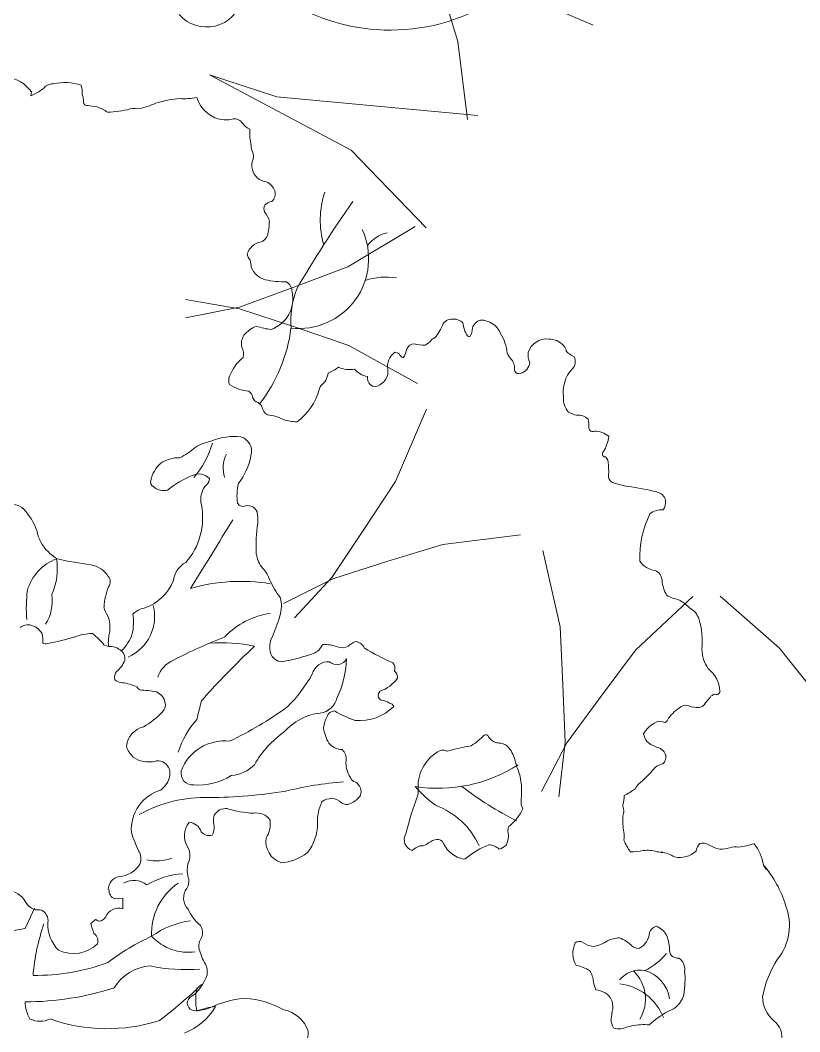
# Model space of a CAD drawing. Header units: millimetres. Extents: x 823088 to 974770, y -118861 to 5314.
# Drawn here: x 839572 to 840012, y -50961 to -50391 of the extents above; entities that cross this region are included whole.
import ezdxf

# ---------------------------------------------------------------- set-up
doc = ezdxf.new("R2010")
doc.units = ezdxf.units.MM
doc.header["$MEASUREMENT"] = 0
doc.layers.add('CAY', color=94, linetype='Continuous')
doc.layers.add('DIENHOA', color=3, linetype='Continuous')

# ---------------------------------------------------------------- blocks, each defined once
blk = doc.blocks.new('Cay73-mb')
at = {"layer": 'DIENHOA', "color": 85, "lineweight": 13, "true_color": 0x58ba48, "transparency": 33554495}
for p, q in [((440.9, 1804.4), (439.4, 1797.5)), ((594.1, 320.7), (608.7, 321.7)), ((608.7, 321.7), (608.7, 302)), ((429.2, 266), (446.4, 303.3)), ((558.4, 282.5), (550, 275.3)), ((397.6, 260.3), (429.2, 266))]:
    blk.add_line(p, q, dxfattribs=at)
for centre, radius, start, end in [((386.7, 1765.6), 66.6, 35.5469, 82.8734), ((479.7, 1796.1), 23, 85.7036, 124.1657), ((503.2, 1729.5), 92.1, 71.9052, 103.6459), ((516.1, 1808.8), 17.8, 353.6719, 27.8919), ((417.2, 1862.1), 68.3, 288.9744, 316.5079), ((569.9, 1806.8), 36.2, 180, 198.9204), ((436.9, 1780.3), 99.8, 2.8898, 8.5289), ((726.6, 1607.8), 184.9, 94.2435, 106.6293), ((721.2, 1913.7), 121.8, 266.1219, 281.2601), ((799.7, 1809.6), 56.8, 195.6599, 265.3183), ((542.8, 1785.6), 6.17, 182.489, 276.2956), ((607.3, 2183.7), 409.3, 261.0254, 263.5791), ((572.5, 2034.4), 269.1, 284.7812, 292.0851), ((503.3, 1640), 148.9, 58.7203, 66.9698), ((578.9, 1929.6), 162.4, 270.6162, 285.4588), ((637.1, 1677.7), 96.6, 87.6068, 98.929), ((798.7, 1790.3), 37.5, 264.29, 289.9586), ((813.6, 1737.2), 18, 30.3291, 96.5456), ((856.1, 1766.8), 33.9, 217.2377, 245.4485), ((996.2, 1733.7), 154.2, 179.1574, 190.5316), ((870.9, 1705.5), 26.3, 180, 208.0753), ((829.6, 1686.2), 19.4, 343.7329, 21.0395), ((878.6, 1669.4), 32.5, 159.5177, 226.966), ((878.1, 1675.3), 36.7, 233.8447, 261.9406), ((861.2, 1613.2), 28.3, 18.9961, 65.3787), ((869, 1616.9), 19.8, 314.364, 16.1459), ((1135.7, 1568.5), 163.9, 161.6213, 196.099), ((884.4, 1583.9), 18.9, 94.8435, 140.1005), ((3047.7, 193.4), 2459.9, 145.0373, 149.4875), ((882.4, 1589.3), 14.2, 151.8189, 203.4087), ((844.2, 1560.1), 34.5, 10.0411, 43.0938), ((795.1, 1564.6), 83, 342.9981, 1.061), ((932.5, 1497.6), 128.3, 263.4877, 24.7779), ((855.7, 1547.5), 20.2, 288.5958, 338.9605), ((1110.6, 1482), 65.5, 103.8678, 142.6726), ((867.6, 1497.7), 31.2, 100.0794, 163.5515), ((859.6, 1509), 22.1, 186.341, 220.0614), ((718.3, 1466.5), 127.6, 6.9282, 12.8058), ((883, 1498.3), 41.4, 203.3203, 252.0128), ((1093, 1341.2), 122.7, 81.03, 108.3007), ((908.7, 1645.4), 190.4, 258.3421, 270.3979), ((898.8, 1437), 21.2, 0.279, 58.1373), ((861.1, 1424.3), 60.3, 289.6814, 12.2036), ((1089.2, 1382.1), 171.6, 159.4415, 183.9855), ((1214.7, 1366.5), 20.3, 82.9724, 144.6341), ((1217.1, 1362.3), 24.4, 46.4021, 90), ((1273.3, 1362.9), 23, 107.5771, 160.2495), ((1266.8, 1345.3), 39.5, 22.4109, 90.6094), ((874.2, 1322.7), 54.7, 111.1024, 141.2771), ((889.5, 1464.7), 97.4, 248.9514, 265.237), ((1110.6, 1412.5), 93.9, 319.8172, 338.6082), ((1291.4, 1386.8), 57.9, 186.8381, 212.1858), ((637, 1404.9), 283.1, 321.8403, 352.9416), ((1215.9, 1371.9), 35.8, 329.6158, 357.9996), ((1228.5, 1314.3), 87.8, 6.2874, 31.6127), ((854, 1341.6), 27.2, 145.7476, 193.8989), ((1148.1, 1370.3), 35.6, 298.4399, 322.2821), ((1185, 1339.7), 12.4, 102.2185, 134.9964), ((1246.9, 1359.5), 5.69, 218.1628, 268.7163), ((1388.1, 1315.1), 35.1, 83.7621, 163.6073), ((1392, 1313), 37, 41.4598, 90), ((805.7, 1322.8), 25.1, 344.2208, 29.2006), ((1146, 1324.1), 17.2, 95.6772, 151.6962), ((1162, 1408.2), 69.3, 255.1753, 272.4859), ((1400.3, 1322), 24.8, 12.0358, 38.6654), ((1128.4, 1299.2), 32.8, 126.4738, 150.252), ((1106.8, 1307.1), 18.6, 57.4059, 83.291), ((1133.5, 1332.1), 19.1, 209.3608, 240.6464), ((1096.2, 1336.4), 34.8, 323.1266, 353.2656), ((1341.2, 1332.7), 26.8, 199.0971, 223.7723), ((1385.1, 1320.5), 31, 171.5892, 205.6455), ((1461.3, 1365.3), 53, 225.1735, 244.7949), ((881.1, 1253), 81.2, 129.1519, 159.2346), ((1124.9, 1299.8), 29.4, 147.8427, 182.2909), ((1303.3, 1296.4), 25.7, 355.9309, 43.7869), ((1420.4, 1308.7), 20.3, 315.7894, 25.2822), ((958.6, 1359.2), 76.9, 291.0351, 307.3537), ((1025.5, 1343.5), 49.7, 246.0402, 281.0438), ((1033.1, 1289.1), 63.1, 355.9139, 8.6679), ((1334.1, 1309.4), 23.2, 284.1816, 354.0963), ((950.6, 1292.2), 35.9, 308.0853, 352.4188), ((1064.6, 1319.3), 38.5, 219.6477, 260.8687), ((1064.8, 1293.5), 32.5, 300.9606, 344.2218), ((1336.6, 1294), 7.72, 175.71, 294.3168), ((1481.7, 1252.1), 63.2, 137.8098, 187.8926), ((822.6, 1274), 19.1, 155.7696, 204.2304), ((1079.9, 1280), 21.4, 176.5313, 220.3429), ((848.2, 1332.7), 79.2, 237.098, 264.4074), ((867.7, 1283.8), 105.7, 305.4898, 345.3947), ((986.8, 1254.1), 17.1, 145.0613, 169.6939), ((1072.9, 1276), 13.5, 226.7393, 309.6813), ((834.6, 1242.7), 12.6, 2.3134, 62.2444), ((861.5, 1247.3), 14.8, 196.2621, 253.7451), ((842.4, 1211.3), 26.4, 30.4343, 55.623), ((1453.7, 1239.6), 34.7, 173.57, 223.3069), ((883.5, 1226.9), 18.5, 186.9121, 241.526), ((865.5, 1126.5), 84.7, 62.6484, 83.7589), ((1459.8, 1271.8), 64.3, 240.7561, 254.9193), ((1446.3, 1184), 25.9, 46.0134, 97.1236), ((930.4, 1285.8), 88, 252.8035, 269.1198), ((1412.6, 1189.3), 53.4, 356.8862, 14.5373), ((1473.3, 1187.3), 7.49, 187.1264, 292.7464), ((814.3, 1060.9), 110, 83.8808, 112.3768), ((817.4, 1143.4), 28.2, 342.7608, 72.3526), ((1477.4, 1142.2), 38.2, 49.2403, 91.762), ((1438.5, 1177.4), 64.1, 327.4063, 354.3995), ((612.2, 1205.4), 168.1, 319.0363, 343.7384), ((791.9, 1067), 97.6, 101.5681, 120.9277), ((662.4, 1238.9), 118.6, 295.3329, 312.0156), ((1496.2, 1138.7), 5.59, 131.0491, 265.8277), ((711.3, 1073.6), 58.1, 88.2306, 124.423), ((843.6, 1113.6), 50.6, 150.9432, 201.428), ((727.5, 1157.7), 119, 322.0608, 349.0442), ((1490.7, 1124), 10.5, 12.0723, 60.7233), ((718.5, 1076.9), 59.9, 131.859, 167.4639), ((1347.1, 1106.1), 155.2, 356.6117, 7.4305), ((792.4, 952.6), 156.6, 110.9312, 130.2987), ((748.6, 1075), 26.8, 43.6199, 117.1163), ((753.3, 1093.5), 14.7, 309.3839, 359.8973), ((1515.9, 1098.3), 14, 185.7099, 242.0757), ((669.7, 1087.3), 10, 165.0349, 240.6569), ((779.4, 1062.2), 26, 129.8787, 170.1284), ((906.5, 1062.6), 87.9, 165.5274, 189.6999), ((1594.5, 1367.9), 294.6, 253.1996, 258.8879), ((684.6, 1101.9), 30.6, 229.686, 282.2577), ((793, 1054.6), 41.1, 162.8575, 194.0443), ((1481, 637.8), 444.7, 75.7024, 82.6752), ((1587.9, 1049.6), 19.3, 10.7871, 81.0839), ((405.9, 1017.8), 28.2, 42.449, 82.8792), ((632.5, 1020.7), 123, 318.4207, 11.2162), ((830.2, 1054.3), 12.2, 212.4755, 294.1312), ((839.3, 1026.6), 17.1, 18.5912, 104.034), ((1582.6, 1050.2), 24.4, 324.1549, 7.0783), ((335.7, 954.1), 123, 20.9548, 42.2907), ((793.8, 1017.6), 63.4, 354.5774, 13.175), ((1599.8, 1001.7), 34.4, 85.711, 129.3392), ((-8859, 6865.1), 11300.4, 328.0874, 328.83841), ((1739, 948.4), 179.7, 153.6043, 182.1475), ((1126.7, 970.1), 272.9, 171.2601, 183.1585), ((512.1, 1006.7), 62.1, 187.9482, 208.9423), ((531.9, 1019.8), 85.9, 210.2181, 239.8161), ((909.1, 963.2), 55.5, 188.4209, 220.0032), ((519.6, 861.9), 90.3, 111.446, 163.0672), ((376.3, 926.8), 111.9, 335.2692, 9.8667), ((622.1, 1523.9), 593.5, 257.0129, 262.9829), ((1591.6, 962.4), 38.3, 212.8565, 264.0754), ((541.6, 887.9), 47.7, 32.3524, 80.299), ((743.8, 901.5), 42.2, 117.2514, 174.3973), ((827.1, 889.8), 54.6, 18.1845, 43.706), ((1580.2, 905.5), 20.3, 0.687, 68.4991), ((571.1, 903.5), 14.6, 320.9508, 42.6311), ((619.8, 938.7), 88.4, 288.6475, 338.0451), ((825.8, 567.8), 336.6, 80.7883, 105.944), ((1044.2, 983.3), 182.1, 204.8264, 216.705), ((1670.9, 912.8), 70.8, 185.7108, 208.6873), ((682.3, 852.3), 108.3, 157.1912, 177.3453), ((709.6, 855.2), 278.4, 173.1886, 184.357), ((399.9, 868), 79, 327.4737, 8.7469), ((1647.3, 949.9), 80.9, 241.5578, 250.5185), ((841.3, 858.7), 59, 342.213, 15.4504), ((1607.4, 815.9), 59.1, 41.3972, 77.367), ((617.3, 866), 44.1, 191.3165, 215.1055), ((585.7, 839.6), 81.4, 293.8412, 14.422), ((654.4, 817), 38.5, 99.4215, 134.9829), ((1635.6, 825.3), 33.9, 18.1077, 61.5051), ((518.2, 818.2), 66.9, 354.6745, 19.5839), ((525, 829.7), 103.2, 348.1044, 8.075), ((900.4, 703.5), 143.5, 98.3009, 136.3946), ((545.2, 948.1), 368.4, 336.5319, 343.0456), ((1536.9, 793.9), 137.5, 353.9342, 17.7452), ((433.4, 804.8), 19.9, 77.6388, 132.5606), ((432.5, 793.2), 31.4, 27.3278, 80.5386), ((390, 795.6), 71.5, 356.0869, 9.6384), ((402.5, 1190.9), 406.3, 279.5592, 286.848), ((553.5, 719.8), 88.7, 90.4184, 112.0094), ((487, 720.6), 109.8, 37.6418, 53.1327), ((649.9, 792.5), 67.9, 163.2913, 186.4827), ((559.8, 827.6), 68.9, 312.0488, 343.845), ((1180.6, -168.2), 1043.9, 111.5865, 117.2975), ((919.3, 783.6), 40.4, 153.855, 195.0087), ((466.2, 798.8), 9.41, 238.6737, 293.9442), ((585.4, 807.6), 22.9, 240.1264, 270.9069), ((790.1, 490.7), 300.9, 78.3117, 94.2178), ((979.6, 781.6), 6.8, 84.7832, 157.1813), ((974.9, 690.8), 97.7, 71.6547, 86.9037), ((1049.5, 757.1), 38.5, 107.3931, 133.8021), ((1033.2, 772.5), 21.9, 24.1134, 77.2666), ((586, 756.2), 28.4, 45.3813, 90.544), ((593.9, 762), 18.8, 350.7681, 49.9419), ((1892, -323.7), 1521, 133.1898, 138.4657), ((952.6, 793.7), 22.8, 291.3849, 335.3839), ((1012.6, 804.4), 22.1, 251.5525, 297.6021), ((1275.6, 1150.3), 430.7, 238.9024, 246.7335), ((1742.1, 782.3), 68.6, 182.4196, 213.8251), ((901.9, 778.9), 22.3, 195.0079, 269.4579), ((834.3, 1126.9), 376.4, 280.3122, 289.6545), ((1002.5, 770.4), 19.5, 225.0026, 335.6053), ((830.7, 769.9), 189.8, 335.297, 357.7092), ((560.4, 781.6), 56.7, 310.5127, 336.4994), ((721.4, 712.8), 50.6, 112.803, 162.6445), ((986.7, 726.3), 30.4, 86.0873, 165.9625), ((1093.5, 744.5), 15.7, 340.81, 39.7849), ((610.9, 727.4), 17.5, 140.7599, 190.6369), ((1098.8, 727.7), 15, 354.6488, 50.9885), ((1651.4, 699.9), 55.6, 2.5933, 52.6341), ((607.1, 735.7), 17.7, 220.604, 271.9011), ((711.3, 873.4), 282.8, 314.9974, 330.3897), ((1057.8, 767.4), 69.4, 290.0409, 323.7458), ((599.6, 640.2), 78.2, 63.5405, 84.0745), ((660, 729.1), 31.7, 216.4667, 230.2548), ((635, 535.5), 169.2, 77.9045, 88.4087), ((661.3, 677.2), 25.4, 9.1771, 69.0053), ((1089.1, 694.6), 10.6, 134.9743, 188.125), ((1700.6, 702.6), 6.41, 241.3494, 357.7947), ((965.8, 699.9), 38.4, 278.5797, 345.9625), ((1088.1, 694.6), 9.66, 188.9805, 244.8086), ((1082.1, 657), 28.9, 54.1231, 86.3119), ((1765.5, 619.3), 105, 137.1248, 145.7293), ((1700.8, 682.9), 14.5, 102.9962, 147.3721), ((668.5, 677.3), 18.4, 311.1994, 12.5277), ((1695.9, 431), 976, 164.9208, 167.0043), ((516.1, 1217.1), 672.1, 295.4613, 306.0051), ((1044.2, 736.1), 87.9, 264.8531, 315.4725), ((1097.7, 670.6), 9.95, 22.6708, 82.2417), ((1687, 594.1), 95, 122.7283, 142.0712), ((1643.7, 662.2), 14.3, 66.5263, 124.4133), ((1665.6, 720), 47.6, 250.0524, 273.0591), ((1667.8, 685.7), 13.2, 271.8021, 326.3133), ((577.6, 760.3), 141.4, 299.2834, 316.7597), ((982.4, 560.7), 101.8, 96.115, 138.9864), ((998.3, 651.5), 14.5, 90, 162.9942), ((1096.7, 829.9), 191.2, 239.0237, 251.5805), ((878.2, 534.3), 176.9, 138.9423, 161.5635), ((1048.6, 623.6), 71.8, 153.377, 170.6327), ((1601.1, 654.7), 11.1, 295.5546, 348.6887), ((656.5, 596.8), 41.3, 103.5822, 173.7722), ((1062.4, 648.3), 85.6, 188.7539, 208.8772), ((1611.8, 598.5), 52, 119.4729, 150.5201), ((1596.9, 625.6), 21.1, 64.6565, 120.4325), ((1013.6, 474.9), 187, 125.3088, 150.4109), ((1594, 627.2), 27.6, 186.5206, 219.4619), ((795.1, 526.8), 84.1, 83.1419, 159.862), ((1165.9, 727.2), 150.6, 303.6805, 315.5205), ((1275.9, 616.4), 5.8, 23.7055, 115.8582), ((1308.2, 637.8), 33, 215.3723, 244.6744), ((1608.5, 652.1), 55.6, 229.9025, 254.0849), ((651.7, 610.2), 37.4, 193.8208, 252.7845), ((1013.5, 628.9), 34, 220.1813, 267.8525), ((1320.1, 178.7), 429, 99.4733, 105.5756), ((1304.5, 651.8), 45, 256.509, 269.2461), ((1300.6, 583.9), 23.1, 37.9291, 81.576), ((1267.4, 558.8), 64.7, 13.3765, 37.4154), ((1585.7, 577.1), 22.9, 25.3204, 70.7121), ((996.7, 578), 22.9, 352.4841, 47.5151), ((1227.1, 526.5), 75.5, 117.2847, 181.0746), ((1196.8, 578.5), 15.6, 58.8762, 105.9399), ((1591.3, 581.3), 16.1, 309.7327, 20.2271), ((656.2, 625.5), 53.3, 252.9905, 285.8401), ((672.9, 551.9), 22.4, 16.321, 95.6098), ((1064.6, 569.6), 45.5, 173.2404, 214.8563), ((1458.3, 604.9), 131.7, 193.6761, 203.7567), ((801.9, 616.4), 69.5, 275.0324, 314.9974), ((1188.4, 796.2), 272.4, 261.159, 302.7912), ((1609, 537.2), 32.6, 103.1891, 144.1531), ((664.1, 550.8), 31.3, 324.5097, 13.6701), ((737.4, 551.6), 21.7, 168.8739, 274.3983), ((747.4, 643), 113.4, 265.7967, 302.2733), ((1209.1, 517.8), 133.1, 354.0712, 14.8226), ((1452.7, 664.9), 169.3, 308.3758, 320.0784), ((1063.4, -101.8), 639.4, 94.3854, 104.035), ((1041, 549.6), 15, 203.5174, 254.1617), ((1025, 516.8), 21.9, 343.224, 56.9996), ((640.5, 565.9), 59.2, 310.0443, 325.9205), ((1312, 668.9), 217.9, 220.6039, 233.9825), ((1080.8, 520.1), 71, 352.645, 3.9844), ((1593.8, 991.1), 588.1, 232.0457, 243.679), ((1462.6, 640.6), 147, 297.5847, 306.8666), ((1588.3, 501.7), 43.1, 134.9965, 150.3889), ((701.9, 445.1), 79, 107.1407, 143.9957), ((767.8, 1374), 867, 270, 279.3329), ((1011, 536.3), 43.4, 284.3999, 323.5911), ((1662.6, 314.6), 547.8, 158.9812, 166.7549), ((1464.9, 512.2), 65.9, 343.6894, 358.3632), ((760.8, 255.5), 251.6, 88.4177, 119.0524), ((1050.5, 463.4), 83.7, 154.7791, 183.2404), ((991.8, 477.2), 27.7, 46.3276, 127.9527), ((1020.8, 511.4), 17.2, 235.4051, 273.5731), ((1372.6, 499.7), 31.4, 172.0275, 206.0579), ((704.3, 446.7), 80, 145.9613, 182.9272), ((797.8, 462.8), 23.8, 82.0636, 151.0255), ((861.9, 690.9), 213.4, 253.4481, 266.4709), ((1133.8, 358.2), 143.4, 24.6555, 69.5918), ((1254.8, 530.7), 100.2, 309.4106, 333.4267), ((1562.7, 495), 34.6, 182.0457, 200.5769), ((1488.6, 486.6), 41.8, 340.6626, 354.8049), ((821.4, 462.4), 46, 164.9688, 181.6457), ((854.5, 448.2), 30.3, 34.3542, 100.9217), ((1660.4, 467.5), 132.4, 177.7392, 190.6725), ((762.2, 436.7), 40.3, 141.72, 213.676), ((726.8, 434.3), 27.7, 19.7386, 82.2406), ((746.3, 452.5), 30.4, 330.5995, 16.4549), ((833.9, 458.4), 46.1, 326.2862, 8.6344), ((882.4, 458.7), 84.5, 321.1558, 0), ((1336.6, 445.3), 19.8, 156.2429, 183.1401), ((950.8, 549.9), 343.6, 198.1904, 204.2311), ((767.6, 456.6), 19.7, 221.3062, 285.0055), ((913.2, 426.1), 41.4, 170.6949, 250.6101), ((1146.8, 429.2), 20.5, 148.0662, 253.3987), ((1283.9, 436), 33.9, 330.7642, 14.0411), ((1450.9, 435.8), 79.7, 354.8049, 5.1951), ((1156.5, 437.4), 19.7, 265.3812, 301.7502), ((1201.9, 375.9), 56.8, 109.8486, 127.9867), ((1186.7, 415.1), 14.8, 49.9093, 106.1468), ((1247.9, 447.8), 55.9, 202.4221, 250.5362), ((1341.7, 270.5), 161, 111.896, 128.8144), ((1280.6, 390.5), 29.4, 45.9496, 87.9628), ((1293.9, 436.7), 26.1, 286.0342, 318.6419), ((1620, 464.5), 96.7, 201.8038, 216.6998), ((1687.5, 405.6), 24.5, 136.4891, 173.2917), ((1674.6, 400.7), 22.3, 56.9169, 102.7273), ((1727.1, 496.4), 86.9, 242.3484, 256.2517), ((1722.9, 557.4), 143.2, 277.4332, 288.9541), ((1708.8, 371.5), 78.9, 8.116, 39.7988), ((617.6, 394.4), 24.5, 335.4583, 36.1953), ((701.4, 400.1), 30.8, 332.3666, 27.6334), ((1168.1, 379.4), 40.6, 108.8797, 132.0332), ((1542.5, 510.4), 103.7, 270, 282.9161), ((1573.1, 347.6), 62.2, 73.2661, 96.8809), ((1604.4, 471.1), 65.3, 258.2331, 267.5186), ((1587.6, 339.7), 68, 58.243, 80.5864), ((1632.7, 441.5), 45, 258.0744, 312.6438), ((1706.5, 474.5), 62.6, 270, 286.6552), ((1734.9, 376.8), 39.2, 80.3451, 105.5276), ((670.6, 480), 89.5, 258.6911, 288.461), ((894.6, 472.8), 86, 273.2163, 308.6347), ((1234.4, 404.1), 10.4, 240.3034, 307.8649), ((598.5, 410.5), 49.2, 274.3254, 327.5982), ((782.6, 373.4), 55.4, 167.0239, 198.4258), ((1634, 250.3), 202.2, 16.7479, 40.8486), ((1820.7, 401), 38.5, 208.4899, 232.6992), ((605.8, 338), 23.8, 98.7967, 181.5877), ((727.4, 220.5), 146.2, 93.2752, 120.577), ((697.9, 354.2), 32.2, 332.6049, 2.8782), ((629.4, 315.9), 38.5, 52.1184, 120.2542), ((773, 256.9), 111.5, 124.1392, 182.7266), ((379.5, 274.7), 65.7, 43.8111, 78.0735), ((599, 335.6), 15.7, 173.8429, 251.7423), ((749.6, 321.8), 29.1, 142.6603, 223.8156), ((458.9, 332.8), 34.4, 201.5336, 251.0767), ((1736.1, 271.6), 98.7, 321.0221, 22.0359), ((450.1, 234.9), 65.4, 82.1274, 92.0668), ((449.2, 280.2), 21.9, 351.8745, 63.2045), ((601, 277.4), 25.9, 72.5833, 156.8365), ((803.8, 335.2), 82.3, 204.0659, 230.5126), ((659.2, 480.3), 221.9, 243.009, 244.8616), ((564.6, 293.2), 13.8, 271.1108, 335.9734), ((757.2, 116.7), 165.4, 98.2905, 125.3088), ((839.4, 145.4), 397.4, 161.028, 175.0176), ((538.2, 273.6), 67.4, 177.0695, 224.9837), ((697, 309.2), 150.9, 192.967, 200.2852), ((731.4, 258.6), 24, 337.9012, 33.1481), ((1594.2, 253.7), 17.1, 104.742, 165.9297), ((1576.7, 236.8), 35.9, 28.2063, 68.5214), ((545.8, 242.8), 17.1, 342.9572, 55.5275), ((1538.4, 263.3), 39.6, 301.4319, 352.0109), ((839.1, -136.4), 426.7, 114.5727, 127.2028), ((729.9, 315.9), 93.7, 223.2669, 277.4288), ((774, 234.3), 25.5, 143.3628, 194.0291), ((1448.3, 230.7), 11.7, 57.568, 130.604), ((1462.8, 298.1), 66.3, 279.209, 304.042), ((1523.1, 199.3), 49.5, 91.172, 117.8994), ((1495.3, 182), 72, 46.328, 68.1968), ((1546.8, 226.5), 67.3, 2.3052, 23.9606), ((517.7, 284.2), 64.3, 244.9372, 313.7432), ((1480.1, 220.5), 43.7, 154.2361, 211.216), ((1482.1, 279.5), 47.7, 234.7798, 259.549), ((1556.5, 245.5), 16.1, 224.9974, 279.1437), ((1631.9, 227.1), 18, 173.3681, 218.0465), ((843.7, 250.6), 97.1, 193.3861, 211.2049), ((1517.6, 294.5), 117.5, 295.6014, 320.7081), ((1630.4, 231.5), 20.1, 230.708, 272.4189), ((449.7, 557.2), 377.4, 269.0609, 290.365), ((1617.8, 191.2), 24.4, 352.7278, 56.3075), ((1977.4, 103.4), 195.8, 147.1719, 168.6099), ((665.1, 112.5), 84.9, 94.2626, 148.3902), ((724.6, 513.2), 322.9, 258.2327, 274.6152), ((735.9, 186.8), 28.2, 348.2378, 28.6073), ((1434.5, 140), 58.4, 56.0678, 81.9458), ((687.5, 205), 79.8, 304.0913, 342.5095), ((1435.5, 166.4), 38.6, 1.8181, 35.0486), ((1559.4, 142.5), 46.9, 79.0469, 142.0618), ((1498.7, 136.2), 71.2, 329.0042, 46.5425), ((1551.5, 127.3), 63.5, 8.6931, 74.5792), ((1475.7, 172.1), 167, 350.2472, 5.511), ((1576.1, 190.9), 104.7, 192.8975, 201.0639), ((429.2, 662), 530.9, 270, 287.9437), ((158.9, 778.6), 855.8, 307.1721, 313.989), ((852.4, 135.4), 109.7, 168.6891, 191.3109), ((1470.4, 95.8), 58, 64.0236, 82.3307), ((1510.9, 66.2), 98.8, 21.5009, 82.9363), ((1479.8, 122.3), 30.2, 353.9281, 57.8808), ((1593.4, 158.3), 49.2, 310.2726, 342.8256), ((1842.7, 140.1), 57.3, 178.0251, 230.8621), ((489.6, 130.7), 60.4, 179.5468, 210.966), ((741, 128.4), 13.7, 129.7853, 266.0527), ((854.9, -69.1), 208.1, 95.7865, 111.9518), ((816.6, -48.6), 187.4, 61.9016, 84.7103), ((679.4, 181.9), 116.2, 291.446, 329.278), ((738.8, 198.5), 83.8, 270.8583, 297.2285), ((789.7, 7.5), 115.5, 95.194, 112.8761), ((891.9, 57), 61.1, 19.075, 77.6767), ((2165.1, 7.4), 664.8, 170.3238, 172.1854), ((1594.5, 162.6), 51.8, 286.8779, 306.2563), ((1735.1, -91.7), 240.1, 121.5371, 131.2854), ((456.5, 139.5), 44.1, 244.9851, 295.0149), ((579.8, 397.7), 316, 250.6489, 287.7143), ((1538, 99.8), 31.5, 183.63, 211.2614), ((1567.2, -9.1), 98.3, 84.4465, 102.9847), ((1783.9, 66.3), 37.1, 316.492, 52.3053), ((901.5, 76.3), 48.2, 312.501, 0.8171), ((1522.9, 115.7), 34.4, 249.7982, 273.4685), ((1569.3, -45.2), 134.1, 100.4086, 109.3112), ((-28.6, -1800), 45.7, 220.9832, 345.7492), ((202, -1602.3), 247.3, 236.9657, 303.5795)]:
    blk.add_arc(centre, radius, start, end, dxfattribs=at)
blk = doc.blocks.new('A$C13116BC8')
at = {"layer": 'CAY', "lineweight": 5, "transparency": 33554495}
for points in [[(83.07, 214.06), (58.59, 200.02), (39.13, 193), (19.46, 186.12), (0, 182.54)], [(83.07, 157.59), (58.59, 171.62), (39.13, 178.64), (19.46, 185.52), (0, 189.1)], [(84.24, 161.36), (35.39, 107.59), (14.47, 92.94), (66.76, 117.42), (105.3, 122.24)], [(274.82, 127.21), (302.44, 133), (323.12, 133.66), (343.94, 134.13), (363.56, 131.52)], [(102.58, 119.29), (99.55, 91.23), (93.79, 71.36), (87.79, 51.41), (79.25, 33.56)], [(269.06, 119.29), (272.09, 91.23), (277.85, 71.36), (283.85, 51.41), (292.39, 33.56)], [(148.27, 86.1), (122.52, 74.54), (105.4, 62.92), (88.28, 51.06), (73.94, 37.42)], [(223.37, 86.1), (249.12, 74.54), (266.24, 62.92), (283.36, 51.06), (297.7, 37.42)], [(157.59, 83.07), (171.62, 58.59), (178.64, 39.13), (185.52, 19.46), (189.1, 0)], [(214.06, 83.07), (200.02, 58.59), (193, 39.13), (186.12, 19.46), (182.54, 0)]]:
    blk.add_lwpolyline(points, dxfattribs=at)
blk = doc.blocks.new('asdasdsd')
at = {"layer": 'CAY', "color": 1, "transparency": 33554495}
for p, xscale, yscale, zscale in [((806104.31, -49565.5), 0.4492782483666056, 0.4492782483666056, 0.4492782483666056), ((805857.51, -50984.75), 0.3066890313762111, 0.3066890313762111, 0.3066890313762111)]:
    blk.add_blockref('Cay73-mb', p, dxfattribs=dict(at, xscale=xscale, yscale=yscale, zscale=zscale))
at = {"layer": 'CAY', "color": 1, "transparency": 33554495, "xscale": 1.567410653337407, "yscale": 1.567410653337407, "zscale": 1.567410653337407, "rotation": 306.912120025462}
blk.add_blockref('A$C13116BC8', (805962.97, -50491.06), dxfattribs=at)

msp = doc.modelspace()

# ---------------------------------------------------------------- block references
at = {"color": 8, "lineweight": 9}
msp.add_blockref('asdasdsd', (33585.5, 0), dxfattribs=at)

doc.saveas('drawing.dxf')
